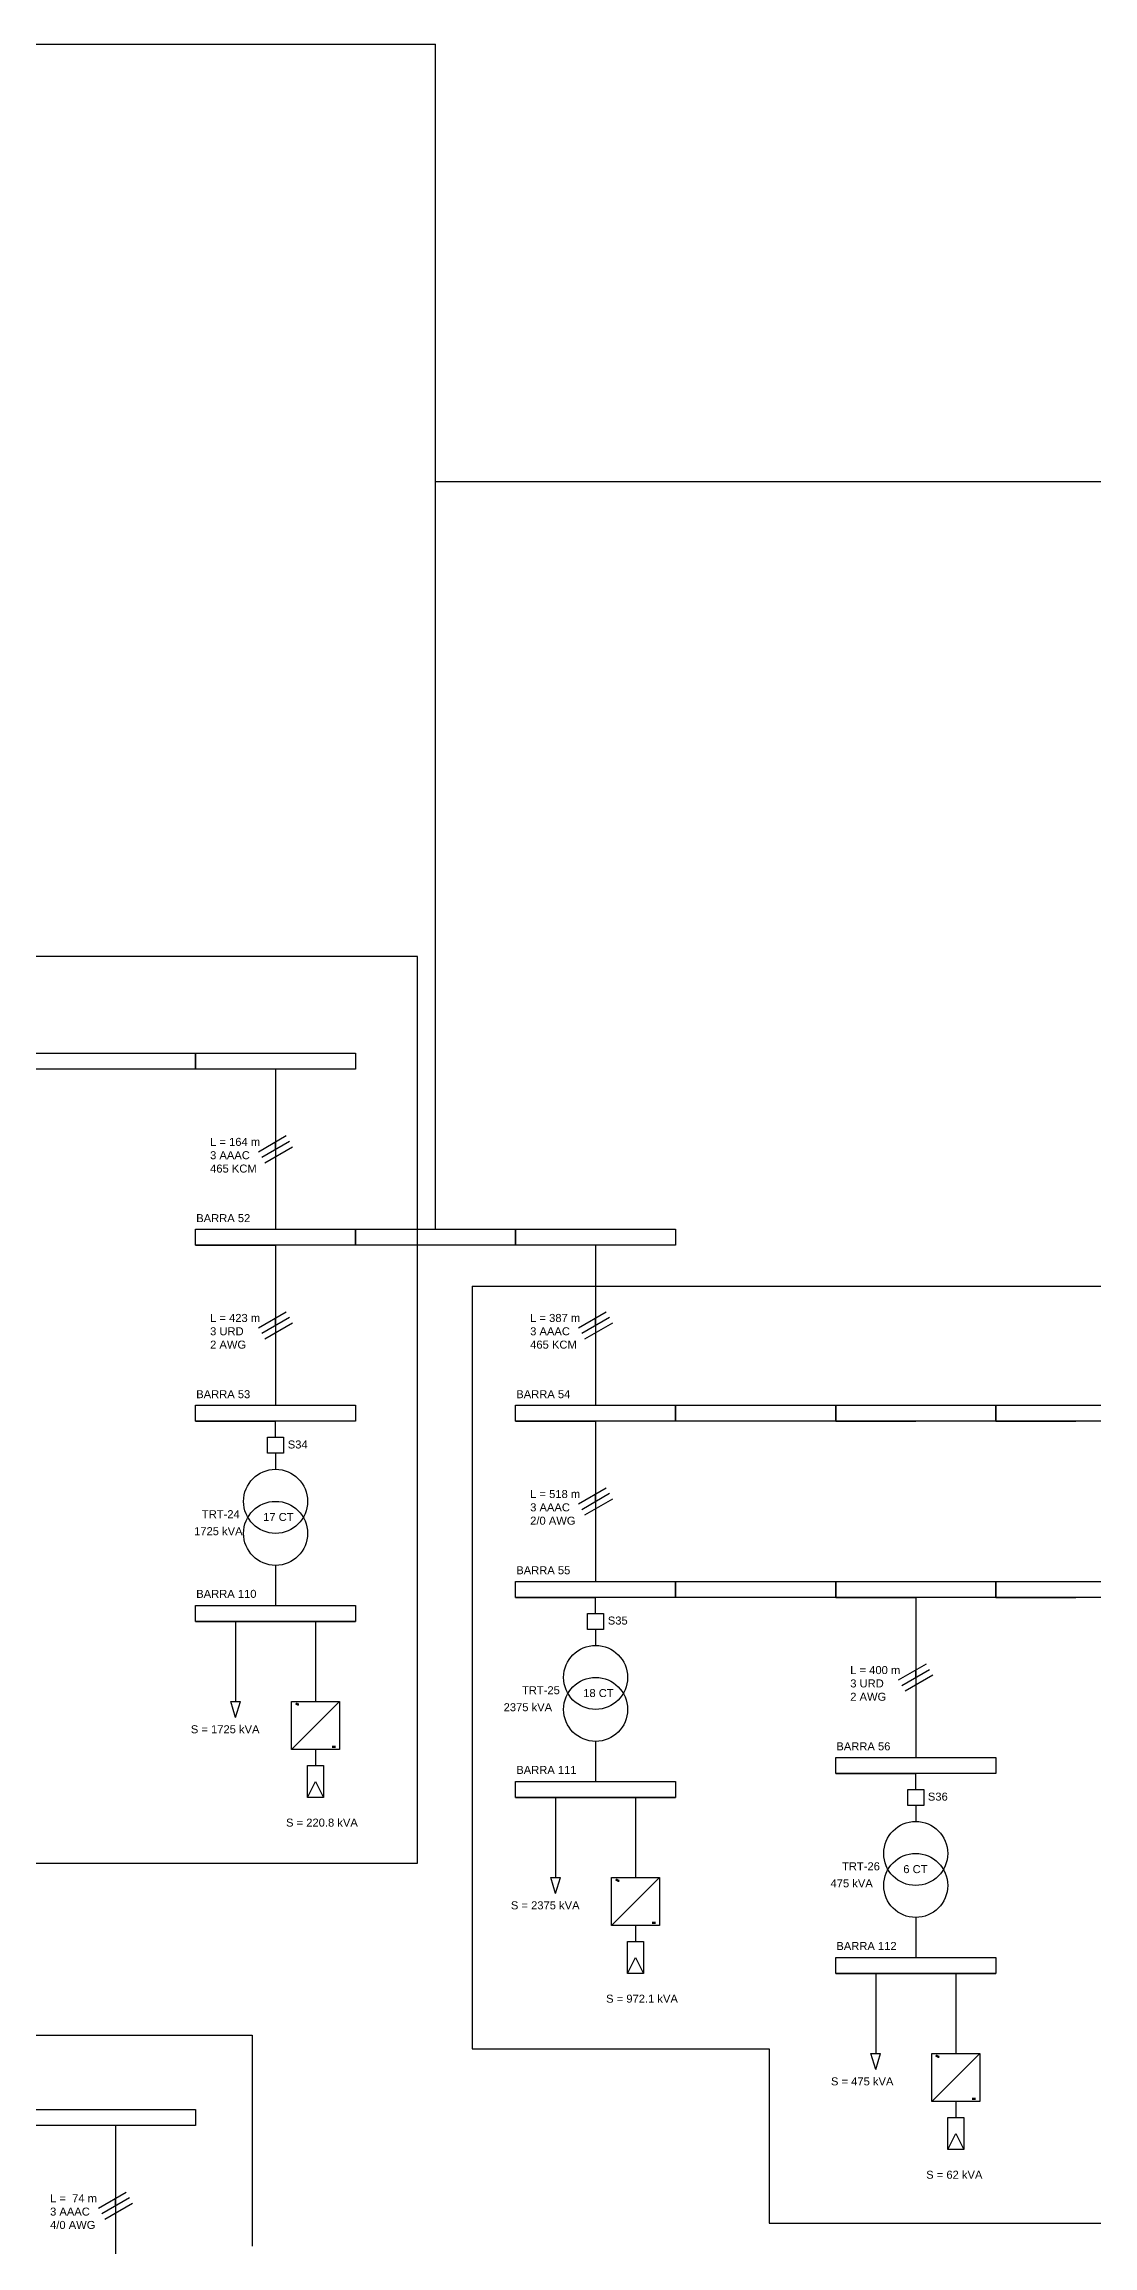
# Model space of a CAD drawing. Header units: millimetres. Extents: x 2288 to 6201, y 295 to 2022.
# Drawn here: x 3751 to 4079, y 903 to 1591 of the extents above; entities that cross this region are included whole.
import ezdxf

# ---------------------------------------------------------------- set-up
doc = ezdxf.new("R2010")
doc.units = ezdxf.units.MM
for name, color, linetype in [('12.47 kV', 210, 'Continuous'), ('240 V', 90, 'Continuous'), ('MG_LINES', 10, 'Continuous'), ('MGs', 7, 'Continuous')]:
    doc.layers.add(name, color=color, linetype=linetype)
doc.styles.get("Standard").update_dxf_attribs({"font": 'arial.ttf'})

msp = doc.modelspace()

# ---------------------------------------------------------------- linework, layer by layer
at = {"layer": '12.47 kV'}
for p, q in [((3823.31, 1270.77), (3823.31, 1220.77)), ((3817.98, 1245), (3826.64, 1250)), ((3818.98, 1243.27), (3827.64, 1248.27)), ((3819.98, 1241.54), (3828.64, 1246.54)), ((3823.31, 1245.77), (3823.31, 1248.08)), ((3823.31, 1245.77), (3823.31, 1243.46)), ((3798.31, 1215.77), (3823.31, 1215.77)), ((3823.31, 1215.77), (3823.31, 1165.77)), ((3817.98, 1190), (3826.64, 1195)), ((3818.98, 1188.27), (3827.64, 1193.27)), ((3819.98, 1186.54), (3828.64, 1191.54)), ((3823.31, 1190.77), (3823.31, 1193.08)), ((3823.31, 1190.77), (3823.31, 1188.46)), ((3798.31, 1160.77), (3823.31, 1160.77)), ((3823.31, 1155.77), (3823.31, 1160.77)), ((3898.31, 1160.77), (3923.31, 1160.77)), ((3923.31, 1160.77), (3923.31, 1110.77)), ((3998.31, 1160.77), (4023.31, 1160.77)), ((4048.31, 1160.77), (4073.31, 1160.77)), ((3823.31, 1150.77), (3823.31, 1145.77)), ((3917.98, 1135), (3926.64, 1140)), ((3918.98, 1133.27), (3927.64, 1138.27)), ((3919.98, 1131.54), (3928.64, 1136.54)), ((3923.31, 1135.77), (3923.31, 1138.08)), ((3923.31, 1135.77), (3923.31, 1133.46)), ((3898.31, 1105.77), (3923.31, 1105.77)), ((3923.31, 1100.77), (3923.31, 1105.77)), ((3998.31, 1105.77), (4023.31, 1105.77)), ((4023.31, 1105.77), (4023.31, 1055.77)), ((4048.31, 1105.77), (4073.31, 1105.77)), ((3923.31, 1095.77), (3923.31, 1090.77)), ((4017.98, 1080), (4026.64, 1085)), ((4018.98, 1078.27), (4027.64, 1083.27)), ((4019.98, 1076.54), (4028.64, 1081.54)), ((4023.31, 1080.77), (4023.31, 1083.08)), ((4023.31, 1080.77), (4023.31, 1078.46)), ((3998.31, 1050.77), (4023.31, 1050.77)), ((4023.31, 1045.77), (4023.31, 1050.77)), ((4023.31, 1040.77), (4023.31, 1035.77)), ((3773.31, 940.77), (3773.31, 890.77)), ((3767.98, 915), (3776.64, 920)), ((3768.98, 913.27), (3777.64, 918.27)), ((3769.98, 911.54), (3778.64, 916.54)), ((3773.31, 915.77), (3773.31, 918.08)), ((3773.31, 915.77), (3773.31, 913.46))]:
    msp.add_line(p, q, dxfattribs=at)
for points in [[(3748.31, 1275.77), (3798.31, 1275.77), (3798.31, 1270.77), (3748.31, 1270.77)], [(3798.31, 1275.77), (3848.31, 1275.77), (3848.31, 1270.77), (3798.31, 1270.77)], [(3798.31, 1220.77), (3848.31, 1220.77), (3848.31, 1215.77), (3798.31, 1215.77)], [(3848.31, 1220.77), (3898.31, 1220.77), (3898.31, 1215.77), (3848.31, 1215.77)], [(3898.31, 1220.77), (3948.31, 1220.77), (3948.31, 1215.77), (3898.31, 1215.77)], [(3798.31, 1165.77), (3848.31, 1165.77), (3848.31, 1160.77), (3798.31, 1160.77)], [(3898.31, 1165.77), (3948.31, 1165.77), (3948.31, 1160.77), (3898.31, 1160.77)], [(3948.31, 1165.77), (3998.31, 1165.77), (3998.31, 1160.77), (3948.31, 1160.77)], [(3998.31, 1165.77), (4048.31, 1165.77), (4048.31, 1160.77), (3998.31, 1160.77)], [(4048.31, 1165.77), (4098.31, 1165.77), (4098.31, 1160.77), (4048.31, 1160.77)], [(3820.81, 1155.77), (3825.81, 1155.77), (3825.81, 1150.77), (3820.81, 1150.77)], [(3898.31, 1110.77), (3948.31, 1110.77), (3948.31, 1105.77), (3898.31, 1105.77)], [(3948.31, 1110.77), (3998.31, 1110.77), (3998.31, 1105.77), (3948.31, 1105.77)], [(3998.31, 1110.77), (4048.31, 1110.77), (4048.31, 1105.77), (3998.31, 1105.77)], [(4048.31, 1110.77), (4098.31, 1110.77), (4098.31, 1105.77), (4048.31, 1105.77)], [(3920.81, 1100.77), (3925.81, 1100.77), (3925.81, 1095.77), (3920.81, 1095.77)], [(3998.31, 1055.77), (4048.31, 1055.77), (4048.31, 1050.77), (3998.31, 1050.77)], [(4020.81, 1045.77), (4025.81, 1045.77), (4025.81, 1040.77), (4020.81, 1040.77)], [(3748.31, 945.77), (3798.31, 945.77), (3798.31, 940.77), (3748.31, 940.77)]]:
    msp.add_lwpolyline(points, close=True, dxfattribs=at)
for centre in [(3823.31, 1135.77), (3923.31, 1080.77), (4023.31, 1025.77)]:
    msp.add_circle(centre, 10, dxfattribs=at)
at = {"layer": '240 V'}
for p, q in [((3823.31, 1115.77), (3823.31, 1103.27)), ((3798.31, 1098.27), (3823.31, 1098.27)), ((3810.81, 1098.27), (3810.81, 1073.27)), ((3823.31, 1098.27), (3848.31, 1098.27)), ((3835.81, 1098.27), (3835.81, 1073.27)), ((3809.31, 1073.27), (3812.31, 1073.27)), ((3810.81, 1068.27), (3809.31, 1073.27)), ((3810.81, 1068.27), (3812.31, 1073.27)), ((3828.31, 1058.27), (3843.31, 1073.27)), ((3841, 1059.32), (3842, 1059.32)), ((3923.31, 1060.77), (3923.31, 1048.27)), ((3835.81, 1058.27), (3835.81, 1053.27)), ((3835.81, 1053.27), (3835.81, 1053.27)), ((3841, 1059), (3842, 1059)), ((3833.31, 1043.27), (3835.81, 1048.27)), ((3835.81, 1048.27), (3838.31, 1043.27)), ((3898.31, 1043.27), (3923.31, 1043.27)), ((3910.81, 1043.27), (3910.81, 1018.27)), ((3923.31, 1043.27), (3948.31, 1043.27)), ((3935.81, 1043.27), (3935.81, 1018.27)), ((3909.31, 1018.27), (3912.31, 1018.27)), ((3910.81, 1013.27), (3909.31, 1018.27)), ((3910.81, 1013.27), (3912.31, 1018.27)), ((3928.31, 1003.27), (3943.31, 1018.27)), ((3941, 1004.32), (3942, 1004.32)), ((4023.31, 1005.77), (4023.31, 993.27)), ((3935.81, 1003.27), (3935.81, 998.27)), ((3935.81, 998.27), (3935.81, 998.27)), ((3941, 1004), (3942, 1004)), ((3933.31, 988.27), (3935.81, 993.27)), ((3935.81, 993.27), (3938.31, 988.27)), ((3998.31, 988.27), (4023.31, 988.27)), ((4010.81, 988.27), (4010.81, 963.27)), ((4023.31, 988.27), (4048.31, 988.27)), ((4035.81, 988.27), (4035.81, 963.27)), ((4009.31, 963.27), (4012.31, 963.27)), ((4010.81, 958.27), (4009.31, 963.27)), ((4010.81, 958.27), (4012.31, 963.27)), ((4028.31, 948.27), (4043.31, 963.27)), ((4041, 949.32), (4042, 949.32)), ((4035.81, 948.27), (4035.81, 943.27)), ((4035.81, 943.27), (4035.81, 943.27)), ((4041, 949), (4042, 949)), ((4033.31, 933.27), (4035.81, 938.27)), ((4035.81, 938.27), (4038.31, 933.27))]:
    msp.add_line(p, q, dxfattribs=at)
for points in [[(3798.31, 1103.27), (3848.31, 1103.27), (3848.31, 1098.27), (3798.31, 1098.27)], [(3843.31, 1058.27), (3828.31, 1058.27), (3828.31, 1073.27), (3843.31, 1073.27)], [(3838.31, 1053.27), (3838.31, 1043.27), (3833.31, 1043.27), (3833.31, 1053.27)], [(3898.31, 1048.27), (3948.31, 1048.27), (3948.31, 1043.27), (3898.31, 1043.27)], [(3943.31, 1003.27), (3928.31, 1003.27), (3928.31, 1018.27), (3943.31, 1018.27)], [(3938.31, 998.27), (3938.31, 988.27), (3933.31, 988.27), (3933.31, 998.27)], [(3998.31, 993.27), (4048.31, 993.27), (4048.31, 988.27), (3998.31, 988.27)], [(4043.31, 948.27), (4028.31, 948.27), (4028.31, 963.27), (4043.31, 963.27)], [(4038.31, 943.27), (4038.31, 933.27), (4033.31, 933.27), (4033.31, 943.27)]]:
    msp.add_lwpolyline(points, close=True, dxfattribs=at)
for centre in [(3823.31, 1125.77), (3923.31, 1070.77), (4023.31, 1015.77)]:
    msp.add_circle(centre, 10, dxfattribs=at)
for centre, start, end in [((3829.88, 1072.3), 44.11734, 135.88266), ((3829.88, 1071.98), 44.11734, 135.88266), ((3830.38, 1072.79), 224.11734, 315.88266), ((3830.38, 1072.47), 224.11734, 315.88266), ((3929.88, 1017.3), 44.11734, 135.88266), ((3929.88, 1016.98), 44.11734, 135.88266), ((3930.38, 1017.79), 224.11734, 315.88266), ((3930.38, 1017.47), 224.11734, 315.88266), ((4029.88, 962.3), 44.11734, 135.88266), ((4029.88, 961.98), 44.11734, 135.88266), ((4030.38, 962.79), 224.11734, 315.88266), ((4030.38, 962.47), 224.11734, 315.88266)]:
    msp.add_arc(centre, 0.348, start, end, dxfattribs=at)
at = {"layer": 'MG_LINES'}
for p, q in [((3123.31, 1591.01), (3873.31, 1591.01)), ((3873.31, 1220.77), (3873.31, 1591.01)), ((3873.31, 1454.4), (5223.31, 1454.4)), ((3923.31, 1215.77), (3923.31, 1165.77)), ((3917.98, 1190), (3926.64, 1195)), ((3918.98, 1188.27), (3927.64, 1193.27)), ((3919.98, 1186.54), (3928.64, 1191.54)), ((3923.31, 1190.77), (3923.31, 1193.08)), ((3923.31, 1190.77), (3923.31, 1188.46))]:
    msp.add_line(p, q, dxfattribs=at)
at = {"layer": 'MGs'}
for p, q in [((3867.66, 1305.94), (3555.48, 1305.94)), ((3867.66, 1022.76), (3867.66, 1305.94)), ((3884.78, 1202.97), (3884.78, 964.76)), ((3884.78, 1202.97), (4276.36, 1202.97)), ((3567.46, 1022.76), (3753.34, 1022.76)), ((3753.34, 1022.76), (3867.66, 1022.76)), ((3721.51, 968.98), (3815.99, 968.98)), ((3815.99, 968.98), (3815.99, 903.05)), ((3884.78, 964.76), (3977.53, 964.76)), ((3977.53, 964.76), (3977.53, 910.25)), ((3977.53, 910.25), (4065.52, 910.25)), ((4065.52, 910.25), (4165.1, 910.25))]:
    msp.add_line(p, q, dxfattribs=at)

# ---------------------------------------------------------------- texts
at = {"layer": '12.47 kV', "char_height": 2.5, "width": 31.6303, "attachment_point": 1}
for s, insert in [('L = 164 m\\P3 AAAC \\P465 KCM', (3802.86, 1249.31)), ('BARRA 52', (3798.52, 1225.49)), ('L = 423 m\\P3 URD\\P2 AWG ', (3802.86, 1194.31)), ('BARRA 53', (3798.52, 1170.49)), ('BARRA 54', (3898.52, 1170.49)), ('L = 518 m\\P3 AAAC \\P2/0 AWG ', (3902.86, 1139.31)), ('TRT-24', (3800.29, 1133.01)), ('1725 kVA', (3797.86, 1127.7)), ('BARRA 55', (3898.52, 1115.49)), ('L = 400 m\\P3 URD\\P2 AWG ', (4002.86, 1084.31)), ('TRT-25', (3900.29, 1078.01)), ('2375 kVA', (3894.57, 1072.7)), ('BARRA 56', (3998.52, 1060.49)), ('TRT-26', (4000.29, 1023.01)), ('475 kVA', (3996.7, 1017.7)), ('L =  74 m\\P3 AAAC \\P4/0 AWG ', (3752.86, 919.31))]:
    msp.add_mtext(s, dxfattribs=dict(at, insert=insert))
at = {"layer": '12.47 kV', "char_height": 2.5, "attachment_point": 1}
for s, insert in [('S34', (3827.12, 1154.78)), ('S35', (3927.12, 1099.78)), ('S36', (4027.12, 1044.78))]:
    msp.add_mtext_dynamic_manual_height_columns(s, width=2.5, gutter_width=12.5, heights=[0], dxfattribs=dict(at, insert=insert))
at = {"layer": '240 V', "char_height": 2.5, "attachment_point": 1}
for s, insert in [('17 CT', (3819.43, 1132.13)), ('18 CT', (3919.43, 1077.13)), ('6 CT', (4019.43, 1022.13))]:
    msp.add_mtext_dynamic_manual_height_columns(s, width=11.2688, gutter_width=12.5, heights=[0], dxfattribs=dict(at, insert=insert))
at = {"layer": '240 V', "char_height": 2.5, "width": 31.6303, "attachment_point": 1}
for s, insert in [('BARRA 110', (3798.52, 1108.12)), ('S = 1725 kVA', (3796.84, 1065.82)), ('BARRA 111', (3898.52, 1053.12)), ('S = 220.8 kVA', (3826.59, 1036.66)), ('S = 2375 kVA', (3896.84, 1010.82)), ('BARRA 112', (3998.52, 998.12)), ('S = 972.1 kVA', (3926.59, 981.66)), ('S = 475 kVA', (3996.84, 955.82)), ('S = 62 kVA', (4026.59, 926.66))]:
    msp.add_mtext(s, dxfattribs=dict(at, insert=insert))
at = {"layer": 'MG_LINES', "insert": (3902.86, 1194.31), "char_height": 2.5, "width": 31.6303, "attachment_point": 1}
msp.add_mtext('L = 387 m\\P3 AAAC\\P465 KCM', dxfattribs=at)

doc.saveas('drawing.dxf')
